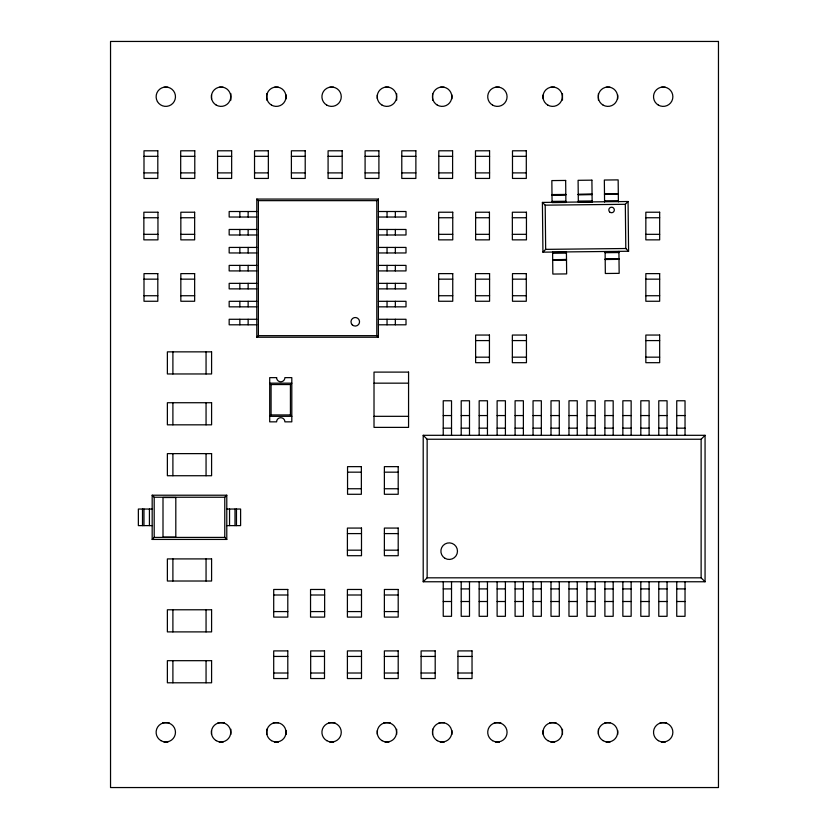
<?xml version="1.0" encoding="UTF-8"?>
<svg xmlns="http://www.w3.org/2000/svg" width="829" height="829" viewBox="0 0 829 829"><rect width="100%" height="100%" fill="white"/><g stroke="black" fill="none" stroke-linecap="round" stroke-linejoin="round"><path stroke-width="1.24" d="M542.933 252.161L545.669 249.363L625.802 248.513L628.589 251.249L628.061 201.509L542.404 202.421L542.933 252.161L628.589 251.249M542.404 202.421L545.192 205.157L625.325 204.297L628.061 201.509M378.387 337.237L376.801 335.662L376.801 200.649L378.387 199.074L256.793 199.074L256.793 337.237L378.387 337.237L378.387 199.074M256.793 337.237L258.379 335.662L258.379 200.649L256.793 199.074M290.43 384.542L291.808 383.164L269.705 383.164L271.083 384.542L271.083 414.946L269.705 416.324L291.808 416.324L290.43 414.946L290.43 384.542L271.083 384.542M152.173 539.43L154.194 537.41L224.773 537.41L226.783 539.43L226.783 495.214L152.173 495.214L152.173 539.43L226.783 539.43M152.173 495.214L154.194 497.234L224.773 497.234L226.783 495.214M423.204 581.761L427.142 577.823L701.127 577.823L705.064 581.761L705.064 435.308L423.204 435.308L423.204 581.761L705.064 581.761M423.204 435.308L427.142 439.246L701.127 439.246L705.064 435.308M551.99 194.577L565.813 194.432M578.238 194.297L592.061 194.152M604.496 194.017L618.31 193.872M552 194.856L565.813 194.711M578.248 194.577L592.061 194.432M604.496 194.297L618.31 194.152M552 194.981L565.813 194.836M578.248 194.701L592.061 194.556M604.496 194.421L618.31 194.276M552.062 201.385L565.886 201.24M578.31 201.105L592.134 200.96M604.569 200.825L618.382 200.68M552.611 252.327L566.425 252.182M605.108 251.767L618.921 251.622M552.622 253.259L566.435 253.114M605.118 252.7L618.931 252.555M552.684 259.674L566.497 259.518L552.684 259.788M605.191 259.114L619.004 258.959M605.191 259.228L619.004 259.083M552.694 260.068L566.508 259.923M605.191 259.508L619.004 259.363M164.007 87.221L167.872 87.221M219.27 87.221L223.136 87.221M274.534 87.221L278.409 87.221M329.807 87.221L333.672 87.221M385.07 87.221L388.936 87.221M440.334 87.221L444.209 87.221M495.607 87.221L499.472 87.221M550.87 87.221L554.736 87.221M606.134 87.221L610.009 87.221M661.407 87.221L665.272 87.221M143.997 156.318L157.811 156.318M180.691 156.318L194.784 156.318M217.561 156.318L231.654 156.318M254.534 156.318L268.347 156.318M291.393 156.318L305.207 156.318M328.087 156.318L342.18 156.318M365.092 156.318L378.905 156.318M401.785 156.318L415.878 156.318M438.79 156.318L452.603 156.318M475.483 156.318L489.576 156.318M512.488 156.318L526.301 156.318M143.997 172.898L157.811 172.898M180.691 172.898L194.784 172.898M217.561 172.898L231.654 172.898M254.534 172.898L268.347 172.898M291.393 172.898L305.207 172.898M328.087 172.898L342.18 172.898M365.092 172.898L378.905 172.898M401.785 172.898L415.878 172.898M438.79 172.898L452.603 172.898M475.483 172.898L489.576 172.898M512.488 172.898L526.301 172.898M258.379 200.649L376.801 200.649M256.793 211.509L229.167 211.509L229.167 217.032L256.793 217.032M378.387 211.509L406.013 211.509L406.013 217.032L378.387 217.032M143.863 217.747L157.956 217.747M180.836 217.747L194.649 217.747M438.655 217.747L452.748 217.747M475.628 217.747L489.442 217.747M512.353 217.747L526.446 217.747M645.843 217.747L659.666 217.747M256.793 229.467L229.167 229.467L229.167 234.99L256.793 234.99M378.387 229.467L406.013 229.467L406.013 234.99L378.387 234.99M143.863 234.327L157.956 234.327M180.836 234.327L194.649 234.327M438.655 234.327L452.748 234.327M475.628 234.327L489.442 234.327M512.353 234.327L526.446 234.327M645.843 234.327L659.666 234.327M256.793 247.425L229.167 247.425L229.167 252.959L256.793 252.959M378.387 247.425L406.013 247.425L406.013 252.959L378.387 252.959M256.793 265.394L229.167 265.394L229.167 270.917L256.793 270.917M378.387 265.394L406.013 265.394L406.013 270.917L378.387 270.917M143.997 279.155L157.811 279.155M180.836 279.155L194.649 279.155M438.655 279.155L452.748 279.155M475.483 279.155L489.576 279.155M512.488 279.155L526.301 279.155M645.843 279.155L659.666 279.155M256.793 283.352L229.167 283.352L229.167 288.875L256.793 288.875M378.387 283.352L406.013 283.352L406.013 288.875L378.387 288.875M143.997 295.735L157.811 295.735M180.836 295.735L194.649 295.735M438.655 295.735L452.748 295.735M475.483 295.735L489.576 295.735M512.488 295.735L526.301 295.735M645.843 295.735L659.666 295.735M256.793 301.31L229.167 301.31L229.167 306.844L256.793 306.844M378.387 301.31L406.013 301.31L406.013 306.844L378.387 306.844M256.793 319.279L229.167 319.279L229.167 324.802L256.793 324.802M378.387 319.279L406.013 319.279L406.013 324.802L378.387 324.802M258.379 335.662L376.801 335.662M475.628 340.584L489.442 340.584M512.353 340.584L526.446 340.584M645.843 340.584L659.666 340.584M475.628 357.164L489.442 357.164M512.353 357.164L526.446 357.164M645.843 357.164L659.666 357.164M374.014 383.164L408.562 383.164M271.083 414.946L290.43 414.946M443.235 415.557L451.525 415.557M461.204 415.557L469.494 415.557M479.162 415.557L487.452 415.557M497.12 415.557L505.41 415.557M515.089 415.557L523.379 415.557M533.047 415.557L541.337 415.557M551.005 415.557L559.295 415.557M568.974 415.557L577.264 415.557M586.932 415.557L595.222 415.557M604.89 415.557L613.18 415.557M622.859 415.557L631.149 415.557M640.817 415.557L649.107 415.557M658.775 415.557L667.065 415.557M676.744 415.557L685.034 415.557M374.014 416.324L408.562 416.324M443.235 428.158L451.525 428.158M461.204 428.158L469.494 428.158M479.162 428.158L487.452 428.158M497.12 428.158L505.41 428.158M515.089 428.158L523.379 428.158M533.047 428.158L541.337 428.158M551.005 428.158L559.295 428.158M568.974 428.158L577.264 428.158M586.932 428.158L595.222 428.158M604.89 428.158L613.18 428.158M622.859 428.158L631.149 428.158M640.817 428.158L649.107 428.158M658.775 428.158L667.065 428.158M676.744 428.158L685.034 428.158M347.548 472.167L361.361 472.167M384.376 472.167L398.2 472.167M347.548 488.747L361.361 488.747M384.376 488.747L398.2 488.747M152.173 509.037L138.36 509.037L138.36 525.617L152.173 525.617M226.783 509.037L240.607 509.037L240.607 525.617L226.783 525.617M347.403 533.596L361.496 533.596M384.376 533.596L398.2 533.596M347.403 550.176L361.496 550.176M384.376 550.176L398.2 550.176M443.235 588.911L451.525 588.911M461.204 588.911L469.494 588.911M479.162 588.911L487.452 588.911M497.12 588.911L505.41 588.911M515.089 588.911L523.379 588.911M533.047 588.911L541.337 588.911M551.005 588.911L559.295 588.911M568.974 588.911L577.264 588.911M586.932 588.911L595.222 588.911M604.89 588.911L613.18 588.911M622.859 588.911L631.149 588.911M640.817 588.911L649.107 588.911M658.775 588.911L667.065 588.911M676.744 588.911L685.034 588.911M273.705 595.004L287.798 595.004M310.543 595.004L324.636 595.004M347.403 595.004L361.496 595.004M384.376 595.004L398.2 595.004M443.235 601.512L451.525 601.512M461.204 601.512L469.494 601.512M479.162 601.512L487.452 601.512M497.12 601.512L505.41 601.512M515.089 601.512L523.379 601.512M533.047 601.512L541.337 601.512M551.005 601.512L559.295 601.512M568.974 601.512L577.264 601.512M586.932 601.512L595.222 601.512M604.89 601.512L613.18 601.512M622.859 601.512L631.149 601.512M640.817 601.512L649.107 601.512M658.775 601.512L667.065 601.512M676.744 601.512L685.034 601.512M273.705 611.584L287.798 611.584M310.543 611.584L324.636 611.584M347.403 611.584L361.496 611.584M384.376 611.584L398.2 611.584M273.705 656.433L287.798 656.433M310.678 656.433L324.502 656.433M347.403 656.433L361.496 656.433M384.376 656.433L398.2 656.433M421.101 656.433L435.194 656.433M457.94 656.433L472.033 656.433M273.705 673.013L287.798 673.013M310.678 673.013L324.502 673.013M347.403 673.013L361.496 673.013M384.376 673.013L398.2 673.013M421.101 673.013L435.194 673.013M457.94 673.013L472.033 673.013M162.712 722.784L169.157 722.784M217.986 722.784L224.431 722.784M273.249 722.784L278.409 722.784M328.512 722.784L334.957 722.784M383.786 722.784L390.231 722.784M439.049 722.784L444.209 722.784M494.312 722.784L500.757 722.784M549.586 722.784L556.031 722.784M604.849 722.784L610.009 722.784M660.112 722.784L666.557 722.784M164.007 742.131L167.872 742.131M219.27 742.131L223.136 742.131M274.534 742.131L278.409 742.131M329.807 742.131L333.672 742.131M385.07 742.131L388.936 742.131M440.334 742.131L444.209 742.131M495.607 742.131L499.472 742.131M550.87 742.131L554.736 742.131M606.134 742.131L610.009 742.131M661.407 742.131L665.272 742.131M625.325 204.297L625.802 248.513M618.393 201.893L618.154 179.883L604.341 180.028L604.579 202.038M618.921 251.353L619.159 273.352L605.336 273.497L605.108 251.498M566.425 251.912L566.653 273.912L552.839 274.057L552.601 252.057M545.192 205.157L545.669 249.363M701.127 439.246L701.127 577.823M685.034 435.308L685.034 400.77L676.744 400.77L676.744 435.308M685.034 581.761L685.034 616.31L676.744 616.31L676.744 581.761M667.065 435.308L667.065 400.77L658.775 400.77L658.775 435.308M667.065 581.761L667.065 616.31L658.775 616.31L658.775 581.761M649.107 435.308L649.107 400.77L640.817 400.77L640.817 435.308M649.107 581.761L649.107 616.31L640.817 616.31L640.817 581.761M631.149 435.308L631.149 400.77L622.859 400.77L622.859 435.308M631.149 581.761L631.149 616.31L622.859 616.31L622.859 581.761M617.74 94.952L617.74 98.827M617.74 730.525L617.74 734.39M613.18 435.308L613.18 400.77L604.89 400.77L604.89 435.308M613.18 581.761L613.18 616.31L604.89 616.31L604.89 581.761M598.403 93.667L598.403 100.112M598.403 729.23L598.403 734.39M595.222 435.308L595.222 400.77L586.932 400.77L586.932 435.308M595.222 581.761L595.222 616.31L586.932 616.31L586.932 581.761M577.264 435.308L577.264 400.77L568.974 400.77L568.974 435.308M577.264 581.761L577.264 616.31L568.974 616.31L568.974 581.761M562.476 93.667L562.476 100.112M562.476 729.23L562.476 734.39M559.295 435.308L559.295 400.77L551.005 400.77L551.005 435.308M559.295 581.761L559.295 616.31L551.005 616.31L551.005 581.761M543.13 94.952L543.13 98.827M543.13 730.525L543.13 734.39M541.337 435.308L541.337 400.77L533.047 400.77L533.047 435.308M541.337 581.761L541.337 616.31L533.047 616.31L533.047 581.761M523.379 435.308L523.379 400.77L515.089 400.77L515.089 435.308M523.379 581.761L523.379 616.31L515.089 616.31L515.089 581.761M505.41 435.308L505.41 400.77L497.12 400.77L497.12 435.308M505.41 581.761L505.41 616.31L497.12 616.31L497.12 581.761M487.452 435.308L487.452 400.77L479.162 400.77L479.162 435.308M487.452 581.761L487.452 616.31L479.162 616.31L479.162 581.761M469.494 435.308L469.494 400.77L461.204 400.77L461.204 435.308M469.494 581.761L469.494 616.31L461.204 616.31L461.204 581.761M451.94 94.952L451.94 98.827M451.94 730.525L451.94 734.39M451.525 435.308L451.525 400.77L443.235 400.77L443.235 435.308M451.525 581.761L451.525 616.31L443.235 616.31L443.235 581.761M432.603 93.667L432.603 100.112M432.603 729.23L432.603 734.39M427.142 439.246L427.142 577.823M396.676 93.667L396.676 100.112M396.676 729.23L396.676 734.39M395.329 211.509L395.329 217.032M395.329 229.467L395.329 234.99M395.329 247.425L395.329 252.959M395.329 265.394L395.329 270.917M395.329 283.352L395.329 288.875M395.329 301.31L395.329 306.844M395.329 319.279L395.329 324.802M387.039 211.509L387.039 217.032M387.039 229.467L387.039 234.99M387.039 247.425L387.039 252.959M387.039 265.394L387.039 270.917M387.039 283.352L387.039 288.875M387.039 301.31L387.039 306.844M387.039 319.279L387.039 324.802M377.33 94.952L377.33 98.827M377.33 730.525L377.33 734.39M286.14 94.952L286.14 98.827M286.14 730.525L286.14 734.39M266.803 93.667L266.803 100.112M266.803 729.23L266.803 734.39M248.14 211.509L248.14 217.032M248.14 229.467L248.14 234.99M248.14 247.425L248.14 252.959M248.14 265.394L248.14 270.917M248.14 283.352L248.14 288.875M248.14 301.31L248.14 306.844M248.14 319.279L248.14 324.802M239.85 211.509L239.85 217.032M239.85 229.467L239.85 234.99M239.85 247.425L239.85 252.959M239.85 265.394L239.85 270.917M239.85 283.352L239.85 288.875M239.85 301.31L239.85 306.844M239.85 319.279L239.85 324.802M236.462 509.037L236.462 525.617M235.001 509.037L235.001 525.617M230.876 93.667L230.876 100.112M230.876 729.23L230.876 734.39M229.54 509.037L229.54 525.617M224.773 497.234L224.773 537.41M211.53 94.952L211.53 98.827M211.53 730.525L211.53 734.39M206.058 351.859L206.058 373.962M206.058 402.728L206.058 424.831M206.058 453.629L206.058 475.732M206.058 558.912L206.058 581.015M206.058 609.781L206.058 631.895M206.058 660.682L206.058 682.795M172.898 351.859L172.898 373.962M172.898 402.728L172.898 424.831M172.898 453.629L172.898 475.732M172.898 558.912L172.898 581.015M172.898 609.781L172.898 631.895M172.898 660.682L172.898 682.795M154.194 497.234L154.194 537.41M149.427 509.037L149.427 525.617M143.966 509.037L143.966 525.617M142.505 509.037L142.505 525.617M565.658 180.442L551.845 180.587L552.073 202.597L565.896 202.452L565.658 180.442M591.906 180.162L578.093 180.307L578.331 202.317L592.144 202.172L591.906 180.162M718.463 41.45L110.537 41.45L110.537 787.55L718.463 787.55L718.463 41.45M157.811 150.795L143.997 150.795L143.997 178.432L157.811 178.432L157.811 150.795M194.784 150.795L180.691 150.795L180.691 178.432L194.784 178.432L194.784 150.795M231.654 150.795L217.561 150.795L217.561 178.432L231.654 178.432L231.654 150.795M268.347 150.795L254.534 150.795L254.534 178.432L268.347 178.432L268.347 150.795M305.207 150.795L291.393 150.795L291.393 178.432L305.207 178.432L305.207 150.795M342.18 150.795L328.087 150.795L328.087 178.432L342.18 178.432L342.18 150.795M378.905 150.795L365.092 150.795L365.092 178.432L378.905 178.432L378.905 150.795M415.878 150.795L401.785 150.795L401.785 178.432L415.878 178.432L415.878 150.795M452.603 150.795L438.79 150.795L438.79 178.432L452.603 178.432L452.603 150.795M489.576 150.795L475.483 150.795L475.483 178.432L489.576 178.432L489.576 150.795M526.301 150.795L512.488 150.795L512.488 178.432L526.301 178.432L526.301 150.795M157.956 212.224L143.863 212.224L143.863 239.861L157.956 239.861L157.956 212.224M194.649 212.224L180.836 212.224L180.836 239.861L194.649 239.861L194.649 212.224M452.748 212.224L438.655 212.224L438.655 239.861L452.748 239.861L452.748 212.224M489.442 212.224L475.628 212.224L475.628 239.861L489.442 239.861L489.442 212.224M526.446 212.224L512.353 212.224L512.353 239.861L526.446 239.861L526.446 212.224M659.666 212.224L645.843 212.224L645.843 239.861L659.666 239.861L659.666 212.224M157.811 273.622L143.997 273.622L143.997 301.259L157.811 301.259L157.811 273.622M194.649 273.622L180.836 273.622L180.836 301.259L194.649 301.259L194.649 273.622M452.748 273.622L438.655 273.622L438.655 301.259L452.748 301.259L452.748 273.622M489.576 273.622L475.483 273.622L475.483 301.259L489.576 301.259L489.576 273.622M526.301 273.622L512.488 273.622L512.488 301.259L526.301 301.259L526.301 273.622M659.666 273.622L645.843 273.622L645.843 301.259L659.666 301.259L659.666 273.622M489.442 335.051L475.628 335.051L475.628 362.687L489.442 362.687L489.442 335.051M526.446 335.051L512.353 335.051L512.353 362.687L526.446 362.687L526.446 335.051M659.666 335.051L645.843 335.051L645.843 362.687L659.666 362.687L659.666 335.051M211.592 351.859L167.375 351.859L167.375 373.962L211.592 373.962L211.592 351.859M408.562 372.107L374.014 372.107L374.014 427.381L408.562 427.381L408.562 372.107M276.606 377.641L269.705 377.641L269.705 421.847L276.606 421.847A4.145 4.145 0 0 1 280.751 417.702A4.145 4.145 0 0 1 284.896 421.847L291.808 421.847L291.808 377.641L284.896 377.641A4.145 4.145 0 0 1 280.751 381.786A4.145 4.145 0 0 1 276.606 377.641M211.592 402.728L167.375 402.728L167.375 424.831L211.592 424.831L211.592 402.728M211.592 453.629L167.375 453.629L167.375 475.732L211.592 475.732L211.592 453.629M361.361 466.644L347.548 466.644L347.548 494.281L361.361 494.281L361.361 466.644M398.2 466.644L384.376 466.644L384.376 494.281L398.2 494.281L398.2 466.644M175.81 497.514L163.002 497.514L163.002 537.14L175.81 537.14L175.81 497.514M361.496 528.073L347.403 528.073L347.403 555.71L361.496 555.71L361.496 528.073M398.2 528.073L384.376 528.073L384.376 555.71L398.2 555.71L398.2 528.073M211.592 558.912L167.375 558.912L167.375 581.015L211.592 581.015L211.592 558.912M287.798 589.471L273.705 589.471L273.705 617.108L287.798 617.108L287.798 589.471M324.636 589.471L310.543 589.471L310.543 617.108L324.636 617.108L324.636 589.471M361.496 589.471L347.403 589.471L347.403 617.108L361.496 617.108L361.496 589.471M398.2 589.471L384.376 589.471L384.376 617.108L398.2 617.108L398.2 589.471M211.592 609.781L167.375 609.781L167.375 631.895L211.592 631.895L211.592 609.781M287.798 650.9L273.705 650.9L273.705 678.536L287.798 678.536L287.798 650.9M324.502 650.9L310.678 650.9L310.678 678.536L324.502 678.536L324.502 650.9M361.496 650.9L347.403 650.9L347.403 678.536L361.496 678.536L361.496 650.9M398.2 650.9L384.376 650.9L384.376 678.536L398.2 678.536L398.2 650.9M435.194 650.9L421.101 650.9L421.101 678.536L435.194 678.536L435.194 650.9M472.033 650.9L457.94 650.9L457.94 678.536L472.033 678.536L472.033 650.9M211.592 660.682L167.375 660.682L167.375 682.795L211.592 682.795L211.592 660.682M157.427 101.552A9.668 9.668 0 0 0 174.173 101.552A9.668 9.668 0 0 0 165.8 87.045A9.668 9.668 0 0 0 157.427 101.552M216.234 105.096A9.668 9.668 0 0 0 230.742 96.713A9.668 9.668 0 0 0 216.234 88.34A9.668 9.668 0 0 0 216.234 105.096M160.961 740.66A9.668 9.668 0 0 0 175.468 732.287A9.668 9.668 0 0 0 160.961 723.904A9.668 9.668 0 0 0 160.961 740.66M216.234 740.66A9.668 9.668 0 0 0 230.742 732.287A9.668 9.668 0 0 0 216.234 723.904A9.668 9.668 0 0 0 216.234 740.66M271.497 740.66A9.668 9.668 0 0 0 286.005 732.287A9.668 9.668 0 0 0 271.497 723.904A9.668 9.668 0 0 0 271.497 740.66M326.761 740.66A9.668 9.668 0 0 0 341.268 732.287A9.668 9.668 0 0 0 326.761 723.904A9.668 9.668 0 0 0 326.761 740.66M382.034 740.66A9.668 9.668 0 0 0 396.542 732.287A9.668 9.668 0 0 0 382.034 723.904A9.668 9.668 0 0 0 382.034 740.66M437.297 740.66A9.668 9.668 0 0 0 451.805 732.287A9.668 9.668 0 0 0 437.297 723.904A9.668 9.668 0 0 0 437.297 740.66M492.561 740.66A9.668 9.668 0 0 0 507.068 732.287A9.668 9.668 0 0 0 492.561 723.904A9.668 9.668 0 0 0 492.561 740.66M547.834 740.66A9.668 9.668 0 0 0 562.342 732.287A9.668 9.668 0 0 0 547.834 723.904A9.668 9.668 0 0 0 547.834 740.66M603.097 740.66A9.668 9.668 0 0 0 617.605 732.287A9.668 9.668 0 0 0 603.097 723.904A9.668 9.668 0 0 0 603.097 740.66M658.361 740.66A9.668 9.668 0 0 0 672.868 732.287A9.668 9.668 0 0 0 658.361 723.904A9.668 9.668 0 0 0 658.361 740.66M658.361 105.096A9.668 9.668 0 0 0 672.868 96.713A9.668 9.668 0 0 0 658.361 88.34A9.668 9.668 0 0 0 658.361 105.096M603.097 105.096A9.668 9.668 0 0 0 617.605 96.713A9.668 9.668 0 0 0 603.097 88.34A9.668 9.668 0 0 0 603.097 105.096M547.834 105.096A9.668 9.668 0 0 0 562.342 96.713A9.668 9.668 0 0 0 547.834 88.34A9.668 9.668 0 0 0 547.834 105.096M492.561 105.096A9.668 9.668 0 0 0 507.068 96.713A9.668 9.668 0 0 0 492.561 88.34A9.668 9.668 0 0 0 492.561 105.096M437.297 105.096A9.668 9.668 0 0 0 451.805 96.713A9.668 9.668 0 0 0 437.297 88.34A9.668 9.668 0 0 0 437.297 105.096M382.034 105.096A9.668 9.668 0 0 0 396.542 96.713A9.668 9.668 0 0 0 382.034 88.34A9.668 9.668 0 0 0 382.034 105.096M326.761 105.096A9.668 9.668 0 0 0 341.268 96.713A9.668 9.668 0 0 0 326.761 88.34A9.668 9.668 0 0 0 326.761 105.096M271.497 105.096A9.668 9.668 0 0 0 286.005 96.713A9.668 9.668 0 0 0 271.497 88.34A9.668 9.668 0 0 0 271.497 105.096M609.636 211.944A2.767 2.767 0 0 0 614.248 210.659A2.767 2.767 0 0 0 610.828 207.312A2.767 2.767 0 0 0 609.636 211.944M352.242 324.813A4.28 4.28 0 0 0 359.403 322.895A4.28 4.28 0 0 0 354.159 317.652A4.28 4.28 0 0 0 352.242 324.813M445.038 558.342A8.29 8.29 0 0 0 457.473 551.161A8.29 8.29 0 0 0 445.038 543.979A8.29 8.29 0 0 0 445.038 558.342"/></g></svg>
